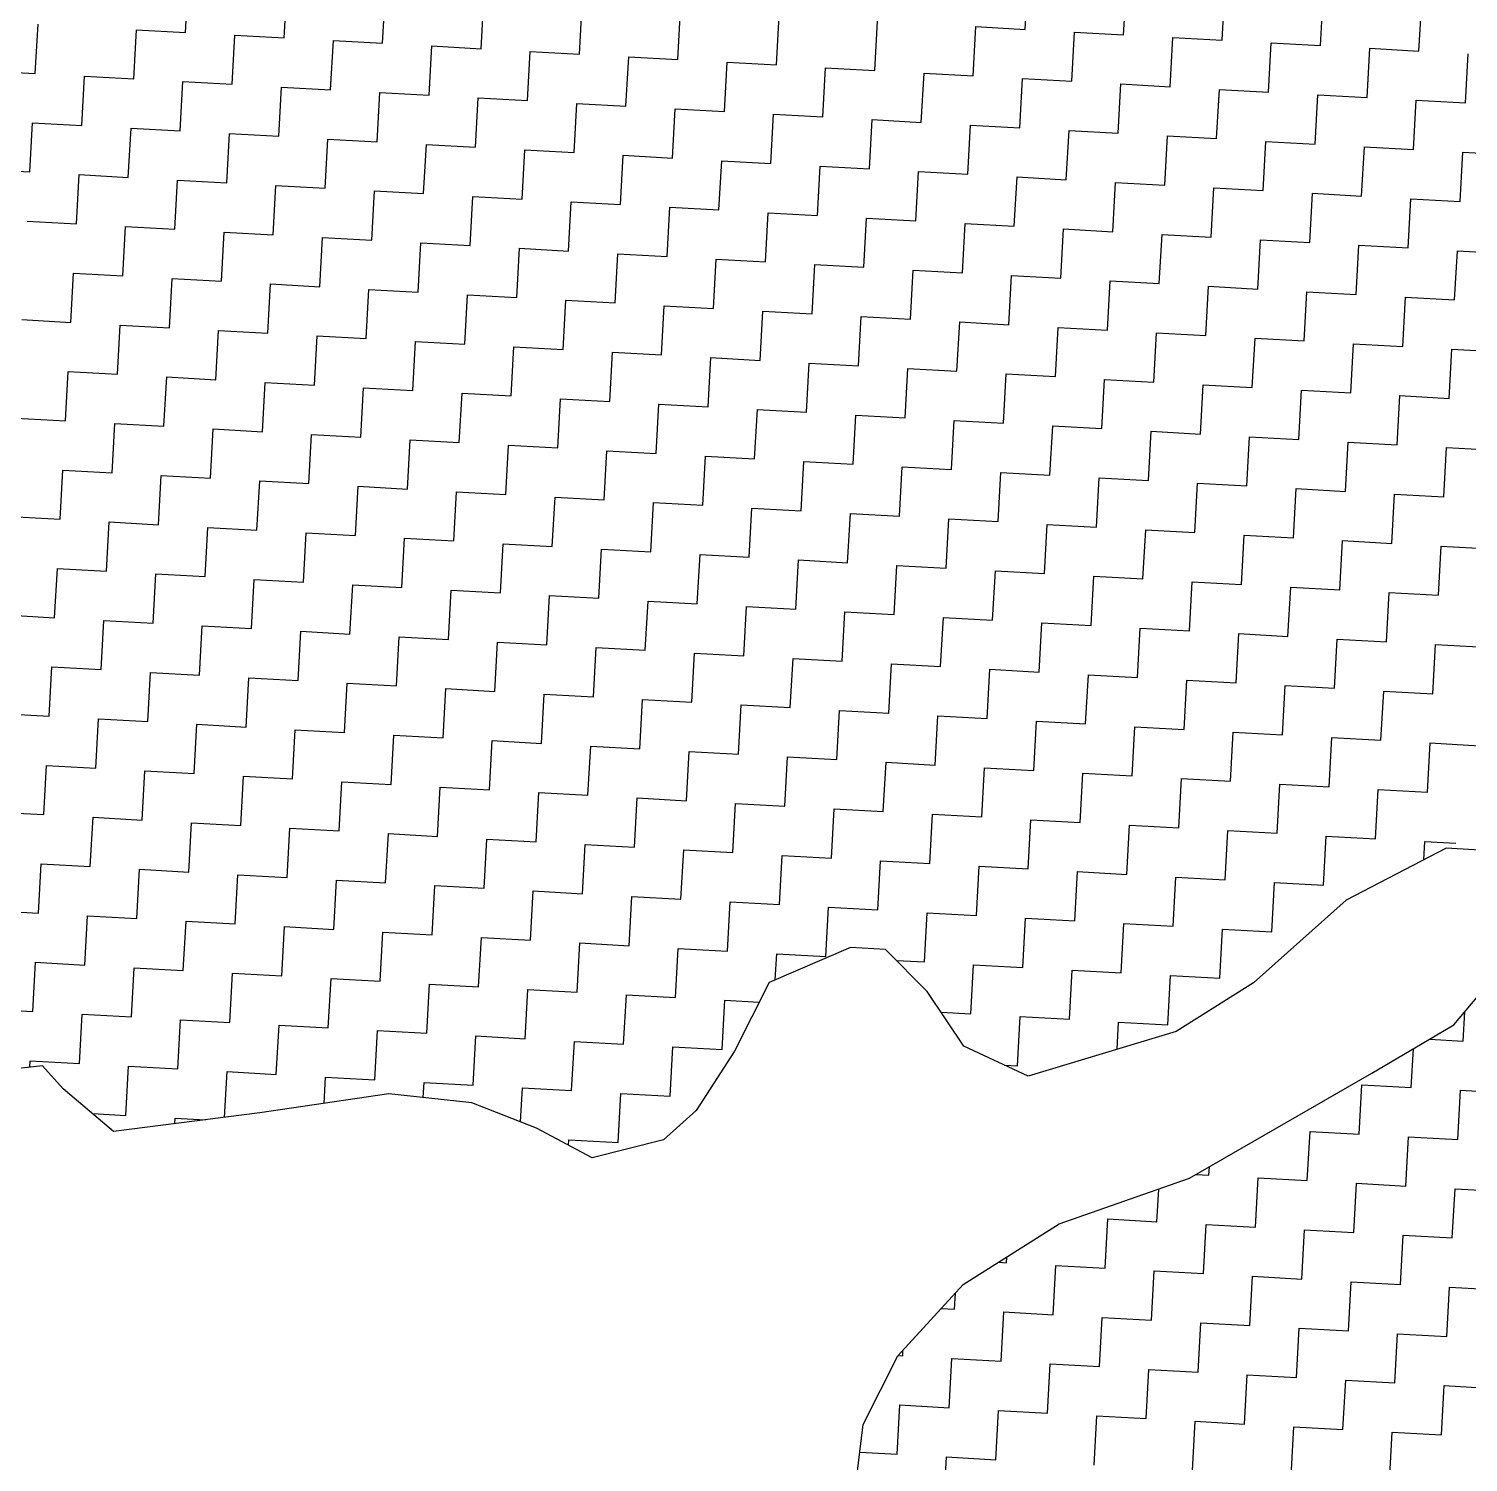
# Model space of a CAD drawing. Header units: metres. Extents: x 277693 to 280943, y 2038920 to 2043234.
# Drawn here: x 279825 to 280193.3, y 2040608.5 to 2040975.2 of the extents above; entities that cross this region are included whole.
import ezdxf

# ---------------------------------------------------------------- set-up
doc = ezdxf.new("R2010")
doc.units = ezdxf.units.M
doc.header["$MEASUREMENT"] = 0
doc.layers.add('POLY_HATCH', color=12, linetype='Continuous')

# ---------------------------------------------------------------- blocks, each defined once
blk = doc.blocks.new('344')
at = {"layer": 'POLY_HATCH', "linetype": 'Continuous'}
for p, q in [((279865.14, 2040974.32), (279865.84, 2040986.91)), ((279890.33, 2040972.93), (279891.03, 2040985.52)), ((280079.96, 2040975.1), (280080.65, 2040987.7)), ((280105.15, 2040973.71), (280105.84, 2040986.31)), ((279915.52, 2040971.54), (279916.22, 2040984.13)), ((279940.72, 2040970.15), (279941.41, 2040982.74)), ((280130.34, 2040972.32), (280131.04, 2040984.92)), ((280155.53, 2040970.93), (280156.23, 2040983.53)), ((280180.72, 2040969.55), (280181.42, 2040982.14)), ((279965.91, 2040968.76), (279966.6, 2040981.35)), ((279991.1, 2040967.37), (279991.79, 2040979.97)), ((280016.29, 2040965.98), (280016.98, 2040978.58)), ((279826.66, 2040963.81), (279827.36, 2040976.4)), ((279851.85, 2040962.42), (279852.55, 2040975.01)), ((279852.55, 2040975.01), (279865.14, 2040974.32)), ((280041.48, 2040964.59), (280042.17, 2040977.19)), ((280066.67, 2040963.2), (280067.36, 2040975.8)), ((280067.36, 2040975.8), (280079.96, 2040975.1)), ((280091.86, 2040961.81), (280092.55, 2040974.41)), ((280092.55, 2040974.41), (280105.15, 2040973.71)), ((279877.04, 2040961.03), (279877.74, 2040973.62)), ((279877.74, 2040973.62), (279890.33, 2040972.93)), ((279902.23, 2040959.64), (279902.93, 2040972.23)), ((279902.93, 2040972.23), (279915.52, 2040971.54)), ((279927.43, 2040958.25), (279928.12, 2040970.84)), ((279928.12, 2040970.84), (279940.72, 2040970.15)), ((280117.05, 2040960.42), (280117.75, 2040973.02)), ((280117.75, 2040973.02), (280130.34, 2040972.32)), ((280142.24, 2040959.03), (280142.94, 2040971.63)), ((280142.94, 2040971.63), (280155.53, 2040970.93)), ((279952.62, 2040956.86), (279953.31, 2040969.45)), ((279953.31, 2040969.45), (279965.91, 2040968.76)), ((279977.81, 2040955.47), (279978.5, 2040968.06)), ((279978.5, 2040968.06), (279991.1, 2040967.37)), ((280167.43, 2040957.64), (280168.13, 2040970.24)), ((280168.13, 2040970.24), (280180.72, 2040969.55)), ((280192.62, 2040956.26), (280193.32, 2040968.85)), ((279814.07, 2040964.5), (279826.66, 2040963.81)), ((280003, 2040954.08), (280003.69, 2040966.68)), ((280003.69, 2040966.68), (280016.29, 2040965.98)), ((280028.19, 2040952.69), (280028.88, 2040965.29)), ((280028.88, 2040965.29), (280041.48, 2040964.59)), ((280053.38, 2040951.3), (280054.07, 2040963.9)), ((280054.07, 2040963.9), (280066.67, 2040963.2)), ((279838.56, 2040950.52), (279839.26, 2040963.11)), ((279839.26, 2040963.11), (279851.85, 2040962.42)), ((279863.75, 2040949.13), (279864.45, 2040961.72)), ((279864.45, 2040961.72), (279877.04, 2040961.03)), ((279888.94, 2040947.74), (279889.64, 2040960.33)), ((279889.64, 2040960.33), (279902.23, 2040959.64)), ((280078.57, 2040949.91), (280079.26, 2040962.51)), ((280079.26, 2040962.51), (280091.86, 2040961.81)), ((280103.76, 2040948.52), (280104.46, 2040961.12)), ((280104.46, 2040961.12), (280117.05, 2040960.42)), ((280128.95, 2040947.13), (280129.65, 2040959.73)), ((280129.65, 2040959.73), (280142.24, 2040959.03)), ((279914.14, 2040946.35), (279914.83, 2040958.94)), ((279914.83, 2040958.94), (279927.43, 2040958.25)), ((279939.33, 2040944.96), (279940.02, 2040957.55)), ((279940.02, 2040957.55), (279952.62, 2040956.86)), ((279964.52, 2040943.57), (279965.21, 2040956.16)), ((279965.21, 2040956.16), (279977.81, 2040955.47)), ((280154.14, 2040945.74), (280154.84, 2040958.34)), ((280154.84, 2040958.34), (280167.43, 2040957.64)), ((280179.33, 2040944.35), (280180.03, 2040956.95)), ((280180.03, 2040956.95), (280192.62, 2040956.26)), ((279989.71, 2040942.18), (279990.4, 2040954.77)), ((279990.4, 2040954.77), (280003, 2040954.08)), ((280014.9, 2040940.79), (280015.59, 2040953.39)), ((280015.59, 2040953.39), (280028.19, 2040952.69)), ((279825.27, 2040938.61), (279825.97, 2040951.21)), ((279825.97, 2040951.21), (279838.56, 2040950.52)), ((279850.46, 2040937.23), (279851.16, 2040949.82)), ((279851.16, 2040949.82), (279863.75, 2040949.13)), ((279875.65, 2040935.84), (279876.35, 2040948.43)), ((279876.35, 2040948.43), (279888.94, 2040947.74)), ((280040.09, 2040939.4), (280040.78, 2040952)), ((280040.78, 2040952), (280053.38, 2040951.3)), ((280065.28, 2040938.01), (280065.97, 2040950.61)), ((280065.97, 2040950.61), (280078.57, 2040949.91)), ((280090.47, 2040936.62), (280091.17, 2040949.22)), ((280091.17, 2040949.22), (280103.76, 2040948.52)), ((279900.85, 2040934.45), (279901.54, 2040947.04)), ((279901.54, 2040947.04), (279914.14, 2040946.35)), ((279926.04, 2040933.06), (279926.73, 2040945.65)), ((279926.73, 2040945.65), (279939.33, 2040944.96)), ((280115.66, 2040935.23), (280116.36, 2040947.83)), ((280116.36, 2040947.83), (280128.95, 2040947.13)), ((280140.85, 2040933.84), (280141.55, 2040946.44)), ((280141.55, 2040946.44), (280154.14, 2040945.74)), ((280166.04, 2040932.45), (280166.74, 2040945.05)), ((280166.74, 2040945.05), (280179.33, 2040944.35)), ((279951.23, 2040931.67), (279951.92, 2040944.26)), ((279951.92, 2040944.26), (279964.52, 2040943.57)), ((279976.42, 2040930.28), (279977.11, 2040942.87)), ((279977.11, 2040942.87), (279989.71, 2040942.18)), ((280001.61, 2040928.89), (280002.3, 2040941.48)), ((280002.3, 2040941.48), (280014.9, 2040940.79)), ((280191.23, 2040931.06), (280191.93, 2040943.66)), ((280191.93, 2040943.66), (280204.52, 2040942.97)), ((279812.68, 2040939.31), (279825.27, 2040938.61)), ((279837.17, 2040925.32), (279837.87, 2040937.92)), ((279837.87, 2040937.92), (279850.46, 2040937.23)), ((280026.8, 2040927.5), (280027.49, 2040940.1)), ((280027.49, 2040940.1), (280040.09, 2040939.4)), ((280051.99, 2040926.11), (280052.68, 2040938.71)), ((280052.68, 2040938.71), (280065.28, 2040938.01)), ((279862.36, 2040923.94), (279863.06, 2040936.53)), ((279863.06, 2040936.53), (279875.65, 2040935.84)), ((279887.56, 2040922.55), (279888.25, 2040935.14)), ((279888.25, 2040935.14), (279900.85, 2040934.45)), ((279912.75, 2040921.16), (279913.44, 2040933.75)), ((279913.44, 2040933.75), (279926.04, 2040933.06)), ((280077.18, 2040924.72), (280077.88, 2040937.32)), ((280077.88, 2040937.32), (280090.47, 2040936.62)), ((280102.37, 2040923.33), (280103.07, 2040935.93)), ((280103.07, 2040935.93), (280115.66, 2040935.23)), ((280127.56, 2040921.94), (280128.26, 2040934.54)), ((280128.26, 2040934.54), (280140.85, 2040933.84)), ((279937.94, 2040919.77), (279938.63, 2040932.36)), ((279938.63, 2040932.36), (279951.23, 2040931.67)), ((279963.13, 2040918.38), (279963.82, 2040930.97)), ((279963.82, 2040930.97), (279976.42, 2040930.28)), ((280152.75, 2040920.55), (280153.45, 2040933.15)), ((280153.45, 2040933.15), (280166.04, 2040932.45)), ((280177.94, 2040919.16), (280178.64, 2040931.76)), ((280178.64, 2040931.76), (280191.23, 2040931.06)), ((279988.32, 2040916.99), (279989.01, 2040929.58)), ((279989.01, 2040929.58), (280001.61, 2040928.89)), ((280013.51, 2040915.6), (280014.2, 2040928.19)), ((280014.2, 2040928.19), (280026.8, 2040927.5)), ((280038.7, 2040914.21), (280039.39, 2040926.81)), ((280039.39, 2040926.81), (280051.99, 2040926.11)), ((279824.58, 2040926.02), (279837.17, 2040925.32)), ((279849.07, 2040912.03), (279849.77, 2040924.63)), ((279849.77, 2040924.63), (279862.36, 2040923.94)), ((279874.27, 2040910.65), (279874.96, 2040923.24)), ((279874.96, 2040923.24), (279887.56, 2040922.55)), ((280063.89, 2040912.82), (280064.59, 2040925.42)), ((280064.59, 2040925.42), (280077.18, 2040924.72)), ((280089.08, 2040911.43), (280089.78, 2040924.03)), ((280089.78, 2040924.03), (280102.37, 2040923.33)), ((279899.46, 2040909.26), (279900.15, 2040921.85)), ((279900.15, 2040921.85), (279912.75, 2040921.16)), ((279924.65, 2040907.87), (279925.34, 2040920.46)), ((279925.34, 2040920.46), (279937.94, 2040919.77)), ((279949.84, 2040906.48), (279950.53, 2040919.07)), ((279950.53, 2040919.07), (279963.13, 2040918.38)), ((280114.27, 2040910.04), (280114.97, 2040922.64)), ((280114.97, 2040922.64), (280127.56, 2040921.94)), ((280139.46, 2040908.65), (280140.16, 2040921.25)), ((280140.16, 2040921.25), (280152.75, 2040920.55)), ((280164.65, 2040907.26), (280165.35, 2040919.86)), ((280165.35, 2040919.86), (280177.94, 2040919.16)), ((279975.03, 2040905.09), (279975.72, 2040917.68)), ((279975.72, 2040917.68), (279988.32, 2040916.99)), ((280000.22, 2040903.7), (280000.91, 2040916.29)), ((280000.91, 2040916.29), (280013.51, 2040915.6)), ((280189.84, 2040905.87), (280190.54, 2040918.47)), ((280190.54, 2040918.47), (280203.13, 2040917.77)), ((279835.78, 2040900.13), (279836.48, 2040912.73)), ((279836.48, 2040912.73), (279849.07, 2040912.03)), ((280025.41, 2040902.31), (280026.1, 2040914.9)), ((280026.1, 2040914.9), (280038.7, 2040914.21)), ((280050.6, 2040900.92), (280051.3, 2040913.52)), ((280051.3, 2040913.52), (280063.89, 2040912.82)), ((280075.79, 2040899.53), (280076.49, 2040912.13)), ((280076.49, 2040912.13), (280089.08, 2040911.43)), ((279860.98, 2040898.74), (279861.67, 2040911.34)), ((279861.67, 2040911.34), (279874.27, 2040910.65)), ((279886.17, 2040897.36), (279886.86, 2040909.95)), ((279886.86, 2040909.95), (279899.46, 2040909.26)), ((279911.36, 2040895.97), (279912.05, 2040908.56)), ((279912.05, 2040908.56), (279924.65, 2040907.87)), ((280100.98, 2040898.14), (280101.68, 2040910.74)), ((280101.68, 2040910.74), (280114.27, 2040910.04)), ((280126.17, 2040896.75), (280126.87, 2040909.35)), ((280126.87, 2040909.35), (280139.46, 2040908.65)), ((280151.36, 2040895.36), (280152.06, 2040907.96)), ((280152.06, 2040907.96), (280164.65, 2040907.26)), ((279936.55, 2040894.58), (279937.24, 2040907.17)), ((279937.24, 2040907.17), (279949.84, 2040906.48)), ((279961.74, 2040893.19), (279962.43, 2040905.78)), ((279962.43, 2040905.78), (279975.03, 2040905.09)), ((279986.93, 2040891.8), (279987.62, 2040904.39)), ((279987.62, 2040904.39), (280000.22, 2040903.7)), ((280176.55, 2040893.97), (280177.25, 2040906.57)), ((280177.25, 2040906.57), (280189.84, 2040905.87)), ((279823.19, 2040900.83), (279835.78, 2040900.13)), ((280012.12, 2040890.41), (280012.81, 2040903)), ((280012.81, 2040903), (280025.41, 2040902.31)), ((280037.31, 2040889.02), (280038.01, 2040901.61)), ((280038.01, 2040901.61), (280050.6, 2040900.92)), ((279847.69, 2040886.84), (279848.38, 2040899.44)), ((279848.38, 2040899.44), (279860.98, 2040898.74)), ((279872.88, 2040885.45), (279873.57, 2040898.05)), ((279873.57, 2040898.05), (279886.17, 2040897.36)), ((280062.5, 2040887.63), (280063.2, 2040900.23)), ((280063.2, 2040900.23), (280075.79, 2040899.53)), ((280087.69, 2040886.24), (280088.39, 2040898.84)), ((280088.39, 2040898.84), (280100.98, 2040898.14)), ((280112.88, 2040884.85), (280113.58, 2040897.45)), ((280113.58, 2040897.45), (280126.17, 2040896.75)), ((279898.07, 2040884.07), (279898.76, 2040896.66)), ((279898.76, 2040896.66), (279911.36, 2040895.97)), ((279923.26, 2040882.68), (279923.95, 2040895.27)), ((279923.95, 2040895.27), (279936.55, 2040894.58)), ((279948.45, 2040881.29), (279949.14, 2040893.88)), ((279949.14, 2040893.88), (279961.74, 2040893.19)), ((280138.07, 2040883.46), (280138.77, 2040896.06)), ((280138.77, 2040896.06), (280151.36, 2040895.36)), ((280163.26, 2040882.07), (280163.96, 2040894.67)), ((280163.96, 2040894.67), (280176.55, 2040893.97)), ((280188.46, 2040880.68), (280189.15, 2040893.28)), ((280189.15, 2040893.28), (280201.75, 2040892.58)), ((279973.64, 2040879.9), (279974.33, 2040892.49)), ((279974.33, 2040892.49), (279986.93, 2040891.8)), ((279998.83, 2040878.51), (279999.52, 2040891.1)), ((279999.52, 2040891.1), (280012.12, 2040890.41)), ((280024.02, 2040877.12), (280024.72, 2040889.71)), ((280024.72, 2040889.71), (280037.31, 2040889.02)), ((279834.39, 2040874.94), (279835.09, 2040887.54)), ((279835.09, 2040887.54), (279847.69, 2040886.84)), ((279859.59, 2040873.55), (279860.28, 2040886.15)), ((279860.28, 2040886.15), (279872.88, 2040885.45)), ((280049.21, 2040875.73), (280049.91, 2040888.32)), ((280049.91, 2040888.32), (280062.5, 2040887.63)), ((280074.4, 2040874.34), (280075.1, 2040886.94)), ((280075.1, 2040886.94), (280087.69, 2040886.24)), ((279884.78, 2040872.16), (279885.47, 2040884.76)), ((279885.47, 2040884.76), (279898.07, 2040884.07)), ((279909.97, 2040870.78), (279910.66, 2040883.37)), ((279910.66, 2040883.37), (279923.26, 2040882.68)), ((280099.59, 2040872.95), (280100.29, 2040885.55)), ((280100.29, 2040885.55), (280112.88, 2040884.85)), ((280124.78, 2040871.56), (280125.48, 2040884.16)), ((280125.48, 2040884.16), (280138.07, 2040883.46)), ((280149.97, 2040870.17), (280150.67, 2040882.77)), ((280150.67, 2040882.77), (280163.26, 2040882.07)), ((279935.16, 2040869.39), (279935.85, 2040881.98)), ((279935.85, 2040881.98), (279948.45, 2040881.29)), ((279960.35, 2040868), (279961.04, 2040880.59)), ((279961.04, 2040880.59), (279973.64, 2040879.9)), ((279985.54, 2040866.61), (279986.23, 2040879.2)), ((279986.23, 2040879.2), (279998.83, 2040878.51)), ((280175.17, 2040868.78), (280175.86, 2040881.38)), ((280175.86, 2040881.38), (280188.46, 2040880.68)), ((279821.8, 2040875.64), (279834.39, 2040874.94)), ((280010.73, 2040865.22), (280011.43, 2040877.81)), ((280011.43, 2040877.81), (280024.02, 2040877.12)), ((280035.92, 2040863.83), (280036.62, 2040876.42)), ((280036.62, 2040876.42), (280049.21, 2040875.73)), ((280061.11, 2040862.44), (280061.81, 2040875.03)), ((280061.81, 2040875.03), (280074.4, 2040874.34)), ((279846.3, 2040861.65), (279846.99, 2040874.25)), ((279846.99, 2040874.25), (279859.59, 2040873.55)), ((279871.49, 2040860.26), (279872.18, 2040872.86)), ((279872.18, 2040872.86), (279884.78, 2040872.16)), ((279896.68, 2040858.87), (279897.37, 2040871.47)), ((279897.37, 2040871.47), (279909.97, 2040870.78)), ((280086.3, 2040861.05), (280087, 2040873.64)), ((280087, 2040873.64), (280099.59, 2040872.95)), ((280111.49, 2040859.66), (280112.19, 2040872.26)), ((280112.19, 2040872.26), (280124.78, 2040871.56)), ((279921.87, 2040857.49), (279922.56, 2040870.08)), ((279922.56, 2040870.08), (279935.16, 2040869.39)), ((279947.06, 2040856.1), (279947.75, 2040868.69)), ((279947.75, 2040868.69), (279960.35, 2040868)), ((280136.68, 2040858.27), (280137.38, 2040870.87)), ((280137.38, 2040870.87), (280149.97, 2040870.17)), ((280161.88, 2040856.88), (280162.57, 2040869.48)), ((280162.57, 2040869.48), (280175.17, 2040868.78)), ((280187.07, 2040855.49), (280187.76, 2040868.09)), ((280187.76, 2040868.09), (280200.36, 2040867.39)), ((279972.25, 2040854.71), (279972.94, 2040867.3)), ((279972.94, 2040867.3), (279985.54, 2040866.61)), ((279997.44, 2040853.32), (279998.14, 2040865.91)), ((279998.14, 2040865.91), (280010.73, 2040865.22)), ((280022.63, 2040851.93), (280023.33, 2040864.52)), ((280023.33, 2040864.52), (280035.92, 2040863.83)), ((279833.01, 2040849.75), (279833.7, 2040862.35)), ((279833.7, 2040862.35), (279846.3, 2040861.65)), ((279858.2, 2040848.36), (279858.89, 2040860.96)), ((279858.89, 2040860.96), (279871.49, 2040860.26)), ((280047.82, 2040850.54), (280048.52, 2040863.13)), ((280048.52, 2040863.13), (280061.11, 2040862.44)), ((280073.01, 2040849.15), (280073.71, 2040861.74)), ((280073.71, 2040861.74), (280086.3, 2040861.05)), ((280098.2, 2040847.76), (280098.9, 2040860.35)), ((280098.9, 2040860.35), (280111.49, 2040859.66)), ((279883.39, 2040846.97), (279884.08, 2040859.57)), ((279884.08, 2040859.57), (279896.68, 2040858.87)), ((279908.58, 2040845.58), (279909.27, 2040858.18)), ((279909.27, 2040858.18), (279921.87, 2040857.49)), ((279933.77, 2040844.19), (279934.46, 2040856.79)), ((279934.46, 2040856.79), (279947.06, 2040856.1)), ((280123.39, 2040846.37), (280124.09, 2040858.97)), ((280124.09, 2040858.97), (280136.68, 2040858.27)), ((280148.59, 2040844.98), (280149.28, 2040857.58)), ((280149.28, 2040857.58), (280161.88, 2040856.88)), ((279958.96, 2040842.81), (279959.65, 2040855.4)), ((279959.65, 2040855.4), (279972.25, 2040854.71)), ((279984.15, 2040841.42), (279984.84, 2040854.01)), ((279984.84, 2040854.01), (279997.44, 2040853.32)), ((280173.78, 2040843.59), (280174.47, 2040856.19)), ((280174.47, 2040856.19), (280187.07, 2040855.49)), ((279820.41, 2040850.45), (279833.01, 2040849.75)), ((279844.91, 2040836.46), (279845.6, 2040849.06)), ((279845.6, 2040849.06), (279858.2, 2040848.36)), ((280009.34, 2040840.03), (280010.04, 2040852.62)), ((280010.04, 2040852.62), (280022.63, 2040851.93)), ((280034.53, 2040838.64), (280035.23, 2040851.23)), ((280035.23, 2040851.23), (280047.82, 2040850.54)), ((280059.72, 2040837.25), (280060.42, 2040849.84)), ((280060.42, 2040849.84), (280073.01, 2040849.15)), ((279870.1, 2040835.07), (279870.79, 2040847.67)), ((279870.79, 2040847.67), (279883.39, 2040846.97)), ((279895.29, 2040833.68), (279895.98, 2040846.28)), ((279895.98, 2040846.28), (279908.58, 2040845.58)), ((280084.91, 2040835.86), (280085.61, 2040848.45)), ((280085.61, 2040848.45), (280098.2, 2040847.76)), ((280110.1, 2040834.47), (280110.8, 2040847.06)), ((280110.8, 2040847.06), (280123.39, 2040846.37)), ((280135.29, 2040833.08), (280135.99, 2040845.68)), ((280135.99, 2040845.68), (280148.59, 2040844.98)), ((279920.48, 2040832.29), (279921.17, 2040844.89)), ((279921.17, 2040844.89), (279933.77, 2040844.19)), ((279945.67, 2040830.9), (279946.36, 2040843.5)), ((279946.36, 2040843.5), (279958.96, 2040842.81)), ((279970.86, 2040829.52), (279971.55, 2040842.11)), ((279971.55, 2040842.11), (279984.15, 2040841.42)), ((280160.49, 2040831.69), (280161.18, 2040844.29)), ((280161.18, 2040844.29), (280173.78, 2040843.59)), ((280185.68, 2040830.3), (280186.37, 2040842.9)), ((280186.37, 2040842.9), (280198.97, 2040842.2)), ((279996.05, 2040828.13), (279996.75, 2040840.72)), ((279996.75, 2040840.72), (280009.34, 2040840.03)), ((280021.24, 2040826.74), (280021.94, 2040839.33)), ((280021.94, 2040839.33), (280034.53, 2040838.64)), ((280046.43, 2040825.35), (280047.13, 2040837.94)), ((280047.13, 2040837.94), (280059.72, 2040837.25)), ((279831.62, 2040824.56), (279832.31, 2040837.16)), ((279832.31, 2040837.16), (279844.91, 2040836.46)), ((279856.81, 2040823.17), (279857.5, 2040835.77)), ((279857.5, 2040835.77), (279870.1, 2040835.07)), ((279882, 2040821.78), (279882.69, 2040834.38)), ((279882.69, 2040834.38), (279895.29, 2040833.68)), ((280071.62, 2040823.96), (280072.32, 2040836.55)), ((280072.32, 2040836.55), (280084.91, 2040835.86)), ((280096.81, 2040822.57), (280097.51, 2040835.16)), ((280097.51, 2040835.16), (280110.1, 2040834.47)), ((279907.19, 2040820.39), (279907.88, 2040832.99)), ((279907.88, 2040832.99), (279920.48, 2040832.29)), ((279932.38, 2040819), (279933.07, 2040831.6)), ((279933.07, 2040831.6), (279945.67, 2040830.9)), ((280122, 2040821.18), (280122.7, 2040833.77)), ((280122.7, 2040833.77), (280135.29, 2040833.08)), ((280147.2, 2040819.79), (280147.89, 2040832.39)), ((280147.89, 2040832.39), (280160.49, 2040831.69)), ((280172.39, 2040818.4), (280173.08, 2040831)), ((280173.08, 2040831), (280185.68, 2040830.3)), ((279957.57, 2040817.61), (279958.26, 2040830.21)), ((279958.26, 2040830.21), (279970.86, 2040829.52)), ((279982.76, 2040816.23), (279983.46, 2040828.82)), ((279983.46, 2040828.82), (279996.05, 2040828.13)), ((280007.95, 2040814.84), (280008.65, 2040827.43)), ((280008.65, 2040827.43), (280021.24, 2040826.74)), ((279819.02, 2040825.26), (279831.62, 2040824.56)), ((279843.52, 2040811.27), (279844.21, 2040823.87)), ((279844.21, 2040823.87), (279856.81, 2040823.17)), ((280033.14, 2040813.45), (280033.84, 2040826.04)), ((280033.84, 2040826.04), (280046.43, 2040825.35)), ((280058.33, 2040812.06), (280059.03, 2040824.65)), ((280059.03, 2040824.65), (280071.62, 2040823.96)), ((280083.52, 2040810.67), (280084.22, 2040823.26)), ((280084.22, 2040823.26), (280096.81, 2040822.57)), ((279868.71, 2040809.88), (279869.4, 2040822.48)), ((279869.4, 2040822.48), (279882, 2040821.78)), ((279893.9, 2040808.49), (279894.59, 2040821.09)), ((279894.59, 2040821.09), (279907.19, 2040820.39)), ((279919.09, 2040807.1), (279919.78, 2040819.7)), ((279919.78, 2040819.7), (279932.38, 2040819)), ((280108.71, 2040809.28), (280109.41, 2040821.87)), ((280109.41, 2040821.87), (280122, 2040821.18)), ((280133.91, 2040807.89), (280134.6, 2040820.48)), ((280134.6, 2040820.48), (280147.2, 2040819.79)), ((279944.28, 2040805.71), (279944.97, 2040818.31)), ((279944.97, 2040818.31), (279957.57, 2040817.61)), ((279969.47, 2040804.32), (279970.17, 2040816.92)), ((279970.17, 2040816.92), (279982.76, 2040816.23)), ((280159.1, 2040806.5), (280159.79, 2040819.1)), ((280159.79, 2040819.1), (280172.39, 2040818.4)), ((280184.29, 2040805.11), (280184.98, 2040817.71)), ((280184.98, 2040817.71), (280197.58, 2040817.01)), ((279994.66, 2040802.94), (279995.36, 2040815.53)), ((279995.36, 2040815.53), (280007.95, 2040814.84)), ((280019.85, 2040801.55), (280020.55, 2040814.14)), ((280020.55, 2040814.14), (280033.14, 2040813.45)), ((280045.04, 2040800.16), (280045.74, 2040812.75)), ((280045.74, 2040812.75), (280058.33, 2040812.06)), ((279830.23, 2040799.37), (279830.92, 2040811.97)), ((279830.92, 2040811.97), (279843.52, 2040811.27)), ((279855.42, 2040797.98), (279856.11, 2040810.58)), ((279856.11, 2040810.58), (279868.71, 2040809.88)), ((279880.61, 2040796.59), (279881.3, 2040809.19)), ((279881.3, 2040809.19), (279893.9, 2040808.49)), ((280070.23, 2040798.77), (280070.93, 2040811.36)), ((280070.93, 2040811.36), (280083.52, 2040810.67)), ((280095.42, 2040797.38), (280096.12, 2040809.97)), ((280096.12, 2040809.97), (280108.71, 2040809.28)), ((280120.62, 2040795.99), (280121.31, 2040808.58)), ((280121.31, 2040808.58), (280133.91, 2040807.89)), ((279905.8, 2040795.2), (279906.49, 2040807.8)), ((279906.49, 2040807.8), (279919.09, 2040807.1)), ((279930.99, 2040793.81), (279931.68, 2040806.41)), ((279931.68, 2040806.41), (279944.28, 2040805.71)), ((279956.18, 2040792.42), (279956.88, 2040805.02)), ((279956.88, 2040805.02), (279969.47, 2040804.32)), ((280145.81, 2040794.6), (280146.5, 2040807.19)), ((280146.5, 2040807.19), (280159.1, 2040806.5)), ((280171, 2040793.21), (280171.69, 2040805.81)), ((280171.69, 2040805.81), (280184.29, 2040805.11)), ((279981.37, 2040791.03), (279982.07, 2040803.63)), ((279982.07, 2040803.63), (279994.66, 2040802.94)), ((280006.56, 2040789.65), (280007.26, 2040802.24)), ((280007.26, 2040802.24), (280019.85, 2040801.55)), ((279817.63, 2040800.07), (279830.23, 2040799.37)), ((279842.13, 2040786.08), (279842.82, 2040798.68)), ((279842.82, 2040798.68), (279855.42, 2040797.98)), ((280031.75, 2040788.26), (280032.45, 2040800.85)), ((280032.45, 2040800.85), (280045.04, 2040800.16)), ((280056.94, 2040786.87), (280057.64, 2040799.46)), ((280057.64, 2040799.46), (280070.23, 2040798.77)), ((280082.13, 2040785.48), (280082.83, 2040798.07)), ((280082.83, 2040798.07), (280095.42, 2040797.38)), ((279867.32, 2040784.69), (279868.01, 2040797.29)), ((279868.01, 2040797.29), (279880.61, 2040796.59)), ((279892.51, 2040783.3), (279893.2, 2040795.9)), ((279893.2, 2040795.9), (279905.8, 2040795.2)), ((279917.7, 2040781.91), (279918.39, 2040794.51)), ((279918.39, 2040794.51), (279930.99, 2040793.81)), ((280107.33, 2040784.09), (280108.02, 2040796.68)), ((280108.02, 2040796.68), (280120.62, 2040795.99)), ((280132.52, 2040782.7), (280133.21, 2040795.29)), ((280133.21, 2040795.29), (280145.81, 2040794.6)), ((280157.71, 2040781.31), (280158.4, 2040793.9)), ((280158.4, 2040793.9), (280171, 2040793.21)), ((279942.89, 2040780.52), (279943.59, 2040793.12)), ((279943.59, 2040793.12), (279956.18, 2040792.42)), ((279968.08, 2040779.13), (279968.78, 2040791.73)), ((279968.78, 2040791.73), (279981.37, 2040791.03)), ((279993.27, 2040777.74), (279993.97, 2040790.34)), ((279993.97, 2040790.34), (280006.56, 2040789.65)), ((280182.9, 2040779.92), (280183.59, 2040792.52)), ((280183.59, 2040792.52), (280196.19, 2040791.82)), ((279828.84, 2040774.18), (279829.53, 2040786.78)), ((279829.53, 2040786.78), (279842.13, 2040786.08)), ((280018.46, 2040776.36), (280019.16, 2040788.95)), ((280019.16, 2040788.95), (280031.75, 2040788.26)), ((280043.65, 2040774.97), (280044.35, 2040787.56)), ((280044.35, 2040787.56), (280056.94, 2040786.87)), ((279854.03, 2040772.79), (279854.72, 2040785.39)), ((279854.72, 2040785.39), (279867.32, 2040784.69)), ((279879.22, 2040771.4), (279879.91, 2040784)), ((279879.91, 2040784), (279892.51, 2040783.3)), ((280068.84, 2040773.58), (280069.54, 2040786.17)), ((280069.54, 2040786.17), (280082.13, 2040785.48)), ((280094.04, 2040772.19), (280094.73, 2040784.78)), ((280094.73, 2040784.78), (280107.33, 2040784.09)), ((280119.23, 2040770.8), (280119.92, 2040783.39)), ((280119.92, 2040783.39), (280132.52, 2040782.7)), ((279904.41, 2040770.01), (279905.1, 2040782.61)), ((279905.1, 2040782.61), (279917.7, 2040781.91)), ((279929.6, 2040768.62), (279930.3, 2040781.22)), ((279930.3, 2040781.22), (279942.89, 2040780.52)), ((279954.79, 2040767.23), (279955.49, 2040779.83)), ((279955.49, 2040779.83), (279968.08, 2040779.13)), ((280144.42, 2040769.41), (280145.11, 2040782)), ((280145.11, 2040782), (280157.71, 2040781.31)), ((280169.61, 2040768.02), (280170.3, 2040780.61)), ((280170.3, 2040780.61), (280182.9, 2040779.92)), ((279979.98, 2040765.84), (279980.68, 2040778.44)), ((279980.68, 2040778.44), (279993.27, 2040777.74)), ((280005.17, 2040764.45), (280005.87, 2040777.05)), ((280005.87, 2040777.05), (280018.46, 2040776.36)), ((280030.36, 2040763.07), (280031.06, 2040775.66)), ((280031.06, 2040775.66), (280043.65, 2040774.97)), ((279816.24, 2040774.87), (279828.84, 2040774.18)), ((279840.74, 2040760.89), (279841.43, 2040773.49)), ((279841.43, 2040773.49), (279854.03, 2040772.79)), ((279865.93, 2040759.5), (279866.62, 2040772.1)), ((279866.62, 2040772.1), (279879.22, 2040771.4)), ((280055.55, 2040761.68), (280056.25, 2040774.27)), ((280056.25, 2040774.27), (280068.84, 2040773.58)), ((280080.75, 2040760.29), (280081.44, 2040772.88)), ((280081.44, 2040772.88), (280094.04, 2040772.19)), ((279891.12, 2040758.11), (279891.81, 2040770.71)), ((279891.81, 2040770.71), (279904.41, 2040770.01)), ((279916.31, 2040756.72), (279917.01, 2040769.32)), ((279917.01, 2040769.32), (279929.6, 2040768.62)), ((280105.94, 2040758.9), (280106.63, 2040771.49)), ((280106.63, 2040771.49), (280119.23, 2040770.8)), ((280131.13, 2040757.51), (280131.82, 2040770.1)), ((280131.82, 2040770.1), (280144.42, 2040769.41)), ((280156.32, 2040756.12), (280157.01, 2040768.71)), ((280157.01, 2040768.71), (280169.61, 2040768.02)), ((279941.5, 2040755.33), (279942.2, 2040767.93)), ((279942.2, 2040767.93), (279954.79, 2040767.23)), ((279966.69, 2040753.94), (279967.39, 2040766.54)), ((279967.39, 2040766.54), (279979.98, 2040765.84)), ((279991.88, 2040752.55), (279992.58, 2040765.15)), ((279992.58, 2040765.15), (280005.17, 2040764.45)), ((280181.94, 2040762.61), (280182.2, 2040767.32)), ((280182.2, 2040767.32), (280190.18, 2040766.88)), ((279827.45, 2040748.99), (279828.14, 2040761.58)), ((279828.14, 2040761.58), (279840.74, 2040760.89)), ((280017.07, 2040751.16), (280017.77, 2040763.76)), ((280017.77, 2040763.76), (280030.36, 2040763.07)), ((280042.26, 2040749.78), (280042.96, 2040762.37)), ((280042.96, 2040762.37), (280055.55, 2040761.68)), ((280067.46, 2040748.39), (280068.15, 2040760.98)), ((280068.15, 2040760.98), (280080.75, 2040760.29)), ((279852.64, 2040747.6), (279853.33, 2040760.2)), ((279853.33, 2040760.2), (279865.93, 2040759.5)), ((279877.83, 2040746.21), (279878.52, 2040758.81)), ((279878.52, 2040758.81), (279891.12, 2040758.11)), ((279903.02, 2040744.82), (279903.72, 2040757.42)), ((279903.72, 2040757.42), (279916.31, 2040756.72)), ((280092.65, 2040747), (280093.34, 2040759.59)), ((280093.34, 2040759.59), (280105.94, 2040758.9)), ((280117.84, 2040745.61), (280118.53, 2040758.2)), ((280118.53, 2040758.2), (280131.13, 2040757.51)), ((279928.21, 2040743.43), (279928.91, 2040756.03)), ((279928.91, 2040756.03), (279941.5, 2040755.33)), ((279953.4, 2040742.04), (279954.1, 2040754.64)), ((279954.1, 2040754.64), (279966.69, 2040753.94)), ((279978.59, 2040740.65), (279979.29, 2040753.25)), ((279979.29, 2040753.25), (279991.88, 2040752.55)), ((280143.03, 2040744.22), (280143.72, 2040756.81)), ((280143.72, 2040756.81), (280156.32, 2040756.12)), ((279814.85, 2040749.68), (279827.45, 2040748.99)), ((280003.78, 2040739.26), (280004.48, 2040751.86)), ((280004.48, 2040751.86), (280017.07, 2040751.16)), ((280028.97, 2040737.87), (280029.67, 2040750.47)), ((280029.67, 2040750.47), (280042.26, 2040749.78)), ((279839.35, 2040735.7), (279840.04, 2040748.29)), ((279840.04, 2040748.29), (279852.64, 2040747.6)), ((279864.54, 2040734.31), (279865.23, 2040746.91)), ((279865.23, 2040746.91), (279877.83, 2040746.21)), ((280054.17, 2040736.49), (280054.86, 2040749.08)), ((280054.86, 2040749.08), (280067.46, 2040748.39)), ((280079.36, 2040735.1), (280080.05, 2040747.69)), ((280080.05, 2040747.69), (280092.65, 2040747)), ((280104.55, 2040733.71), (280105.24, 2040746.3)), ((280105.24, 2040746.3), (280117.84, 2040745.61)), ((279889.73, 2040732.92), (279890.43, 2040745.52)), ((279890.43, 2040745.52), (279903.02, 2040744.82)), ((279914.92, 2040731.53), (279915.62, 2040744.13)), ((279915.62, 2040744.13), (279928.21, 2040743.43)), ((279940.11, 2040730.14), (279940.81, 2040742.74)), ((279940.81, 2040742.74), (279953.4, 2040742.04)), ((280129.74, 2040732.32), (280130.43, 2040744.91)), ((280130.43, 2040744.91), (280143.03, 2040744.22)), ((279965.3, 2040728.75), (279966, 2040741.35)), ((279966, 2040741.35), (279978.59, 2040740.65)), ((279990.49, 2040727.36), (279991.19, 2040739.96)), ((279991.19, 2040739.96), (280003.78, 2040739.26)), ((280016.01, 2040731.87), (280016.38, 2040738.57)), ((280016.38, 2040738.57), (280028.97, 2040737.87)), ((279826.06, 2040723.8), (279826.75, 2040736.39)), ((279826.75, 2040736.39), (279839.35, 2040735.7)), ((279851.25, 2040722.41), (279851.94, 2040735)), ((279851.94, 2040735), (279864.54, 2040734.31)), ((280047.02, 2040736.88), (280054.17, 2040736.49)), ((280066.07, 2040723.19), (280066.76, 2040735.79)), ((280066.76, 2040735.79), (280079.36, 2040735.1)), ((279876.44, 2040721.02), (279877.14, 2040733.62)), ((279877.14, 2040733.62), (279889.73, 2040732.92)), ((279901.63, 2040719.63), (279902.33, 2040732.23)), ((279902.33, 2040732.23), (279914.92, 2040731.53)), ((280091.26, 2040721.81), (280091.95, 2040734.4)), ((280091.95, 2040734.4), (280104.55, 2040733.71)), ((280116.45, 2040720.42), (280117.14, 2040733.01)), ((280117.14, 2040733.01), (280129.74, 2040732.32)), ((279926.82, 2040718.24), (279927.52, 2040730.84)), ((279927.52, 2040730.84), (279940.11, 2040730.14)), ((279952.01, 2040716.85), (279952.71, 2040729.45)), ((279952.71, 2040729.45), (279965.3, 2040728.75)), ((279977.2, 2040715.46), (279977.9, 2040728.06)), ((279977.9, 2040728.06), (279990.49, 2040727.36)), ((279813.46, 2040724.49), (279826.06, 2040723.8)), ((280002.39, 2040714.07), (280003.09, 2040726.67)), ((280003.09, 2040726.67), (280011.92, 2040726.18)), ((279837.96, 2040710.51), (279838.65, 2040723.1)), ((279838.65, 2040723.1), (279851.25, 2040722.41)), ((279863.15, 2040709.12), (279863.84, 2040721.71)), ((279863.84, 2040721.71), (279876.44, 2040721.02)), ((279888.34, 2040707.73), (279889.04, 2040720.33)), ((279889.04, 2040720.33), (279901.63, 2040719.63)), ((280058.48, 2040723.61), (280066.07, 2040723.19)), ((280077.97, 2040709.9), (280078.66, 2040722.5)), ((280078.66, 2040722.5), (280091.26, 2040721.81)), ((280103.47, 2040714.13), (280103.85, 2040721.11)), ((280103.85, 2040721.11), (280116.45, 2040720.42)), ((280192.02, 2040716.25), (280192.43, 2040723.7)), ((279913.53, 2040706.34), (279914.23, 2040718.94)), ((279914.23, 2040718.94), (279926.82, 2040718.24)), ((279938.72, 2040704.95), (279939.42, 2040717.55)), ((279939.42, 2040717.55), (279952.01, 2040716.85)), ((280183.41, 2040716.72), (280192.02, 2040716.25)), ((279963.91, 2040703.56), (279964.61, 2040716.16)), ((279964.61, 2040716.16), (279977.2, 2040715.46)), ((279989.1, 2040702.17), (279989.8, 2040714.77)), ((279989.8, 2040714.77), (280002.39, 2040714.07)), ((280178.73, 2040704.35), (280179.28, 2040714.29)), ((279825.27, 2040709.57), (279825.36, 2040711.2)), ((279825.36, 2040711.2), (279837.96, 2040710.51)), ((279849.86, 2040697.22), (279850.55, 2040709.81)), ((279850.55, 2040709.81), (279863.15, 2040709.12)), ((280074.69, 2040710.09), (280077.97, 2040709.9)), ((279875.1, 2040696.7), (279875.75, 2040708.42)), ((279875.75, 2040708.42), (279888.34, 2040707.73)), ((279900.56, 2040700.3), (279900.94, 2040707.04)), ((279900.94, 2040707.04), (279913.53, 2040706.34)), ((279925.92, 2040701.82), (279926.13, 2040705.65)), ((279926.13, 2040705.65), (279938.72, 2040704.95)), ((279950.84, 2040695.55), (279951.32, 2040704.26)), ((279951.32, 2040704.26), (279963.91, 2040703.56)), ((279975.81, 2040690.27), (279976.51, 2040702.87)), ((279976.51, 2040702.87), (279989.1, 2040702.17)), ((280165.44, 2040692.45), (280166.13, 2040705.04)), ((280166.13, 2040705.04), (280178.73, 2040704.35)), ((280190.63, 2040691.06), (280191.33, 2040703.65)), ((280191.33, 2040703.65), (280203.92, 2040702.96)), ((279841.29, 2040697.69), (279849.86, 2040697.22)), ((279862.38, 2040695.11), (279862.46, 2040696.52)), ((279862.46, 2040696.52), (279870.24, 2040696.09)), ((279963.14, 2040689.58), (279963.22, 2040690.97)), ((279963.22, 2040690.97), (279975.81, 2040690.27)), ((280152.15, 2040680.55), (280152.84, 2040693.14)), ((280152.84, 2040693.14), (280165.44, 2040692.45)), ((280177.34, 2040679.16), (280178.04, 2040691.75)), ((280178.04, 2040691.75), (280190.63, 2040691.06)), ((280126.96, 2040681.94), (280127.08, 2040684.08)), ((280123.67, 2040682.12), (280126.96, 2040681.94)), ((280138.86, 2040668.65), (280139.55, 2040681.24)), ((280139.55, 2040681.24), (280152.15, 2040680.55)), ((280164.05, 2040667.26), (280164.74, 2040679.85)), ((280164.74, 2040679.85), (280177.34, 2040679.16)), ((280113.67, 2040670.03), (280114.13, 2040678.39)), ((280189.24, 2040665.87), (280189.94, 2040678.46)), ((280189.94, 2040678.46), (280202.53, 2040677.77)), ((280100.38, 2040658.13), (280101.07, 2040670.73)), ((280101.07, 2040670.73), (280113.67, 2040670.03)), ((280125.57, 2040656.74), (280126.26, 2040669.34)), ((280126.26, 2040669.34), (280138.86, 2040668.65)), ((280150.76, 2040655.36), (280151.45, 2040667.95)), ((280151.45, 2040667.95), (280164.05, 2040667.26)), ((280175.95, 2040653.97), (280176.65, 2040666.56)), ((280176.65, 2040666.56), (280189.24, 2040665.87)), ((280073.14, 2040659.64), (280075.19, 2040659.52)), ((280075.19, 2040659.52), (280075.27, 2040660.98)), ((280087.09, 2040646.23), (280087.78, 2040658.83)), ((280087.78, 2040658.83), (280100.38, 2040658.13)), ((280112.28, 2040644.84), (280112.97, 2040657.44)), ((280112.97, 2040657.44), (280125.57, 2040656.74)), ((280137.47, 2040643.45), (280138.16, 2040656.05)), ((280138.16, 2040656.05), (280150.76, 2040655.36)), ((280162.66, 2040642.07), (280163.36, 2040654.66)), ((280163.36, 2040654.66), (280175.95, 2040653.97)), ((280061.9, 2040647.62), (280062.13, 2040651.75)), ((280187.85, 2040640.68), (280188.55, 2040653.27)), ((280188.55, 2040653.27), (280201.14, 2040652.58)), ((280058.5, 2040647.81), (280061.9, 2040647.62)), ((280073.8, 2040634.33), (280074.49, 2040646.93)), ((280074.49, 2040646.93), (280087.09, 2040646.23)), ((280098.99, 2040632.94), (280099.68, 2040645.54)), ((280099.68, 2040645.54), (280112.28, 2040644.84)), ((280124.18, 2040631.55), (280124.87, 2040644.15)), ((280124.87, 2040644.15), (280137.47, 2040643.45)), ((280149.37, 2040630.16), (280150.07, 2040642.76)), ((280150.07, 2040642.76), (280162.66, 2040642.07)), ((280174.56, 2040628.78), (280175.26, 2040641.37)), ((280175.26, 2040641.37), (280187.85, 2040640.68)), ((280047.42, 2040635.79), (280048.61, 2040635.72)), ((280048.61, 2040635.72), (280048.69, 2040637.16)), ((280060.51, 2040622.43), (280061.2, 2040635.03)), ((280061.2, 2040635.03), (280073.8, 2040634.33)), ((280085.7, 2040621.04), (280086.39, 2040633.64)), ((280086.39, 2040633.64), (280098.99, 2040632.94)), ((280110.89, 2040619.65), (280111.58, 2040632.25)), ((280111.58, 2040632.25), (280124.18, 2040631.55)), ((280136.08, 2040618.26), (280136.78, 2040630.86)), ((280136.78, 2040630.86), (280149.37, 2040630.16)), ((280161.27, 2040616.87), (280161.97, 2040629.47)), ((280161.97, 2040629.47), (280174.56, 2040628.78)), ((280186.46, 2040615.49), (280187.16, 2040628.08)), ((280187.16, 2040628.08), (280199.75, 2040627.39)), ((280047.22, 2040610.53), (280047.91, 2040623.13)), ((280047.91, 2040623.13), (280060.51, 2040622.43)), ((280072.41, 2040609.14), (280073.1, 2040621.74)), ((280073.1, 2040621.74), (280085.7, 2040621.04)), ((280097.6, 2040607.75), (280098.29, 2040620.35)), ((280098.29, 2040620.35), (280110.89, 2040619.65)), ((280122.79, 2040606.36), (280123.49, 2040618.96)), ((280123.49, 2040618.96), (280136.08, 2040618.26)), ((280147.98, 2040604.97), (280148.68, 2040617.57)), ((280148.68, 2040617.57), (280161.27, 2040616.87)), ((280173.17, 2040603.58), (280173.87, 2040616.18)), ((280173.87, 2040616.18), (280186.46, 2040615.49)), ((280037.61, 2040611.06), (280047.22, 2040610.53)), ((280059.12, 2040597.24), (280059.81, 2040609.84)), ((280059.81, 2040609.84), (280072.41, 2040609.14))]:
    blk.add_line(p, q, dxfattribs=at)
at = {"layer": 'POLY_HATCH'}
for p, q in [((280187.64, 2040765.57), (280162.12, 2040752.33)), ((280197.76, 2040765.01), (280187.64, 2040765.57)), ((280162.12, 2040752.33), (280138.41, 2040731.12)), ((280035.24, 2040740.19), (280014.46, 2040731.2)), ((280044.23, 2040739.69), (280035.24, 2040740.19)), ((280054.9, 2040728.96), (280044.23, 2040739.69)), ((280189.66, 2040720.41), (280204.13, 2040737.63)), ((280014.46, 2040731.2), (280005.6, 2040713.66)), ((280064.27, 2040714.93), (280054.9, 2040728.96)), ((280138.41, 2040731.12), (280118.57, 2040718.7)), ((280168.69, 2040708.05), (280189.66, 2040720.41)), ((280118.57, 2040718.7), (280080.75, 2040707.27)), ((280005.6, 2040713.66), (279995.75, 2040698.44)), ((280080.75, 2040707.27), (280064.27, 2040714.93)), ((279828.47, 2040709.92), (279814.86, 2040708.42)), ((279833.78, 2040703.99), (279828.47, 2040709.92)), ((280121.97, 2040681.13), (280168.69, 2040708.05)), ((279846.7, 2040693.14), (279833.78, 2040703.99)), ((279917.1, 2040702.78), (279884.15, 2040697.84)), ((279938.39, 2040700.48), (279917.1, 2040702.78)), ((279954.93, 2040693.93), (279938.39, 2040700.48)), ((279995.75, 2040698.44), (279987.45, 2040691.01)), ((279884.15, 2040697.84), (279846.7, 2040693.14)), ((279969.16, 2040686.39), (279954.93, 2040693.93)), ((279987.45, 2040691.01), (279969.16, 2040686.39)), ((280088.64, 2040669.46), (280121.97, 2040681.13)), ((280064.12, 2040653.92), (280088.64, 2040669.46)), ((280047.34, 2040635.69), (280064.12, 2040653.92)), ((280038.48, 2040618.16), (280047.34, 2040635.69)), ((280036.43, 2040601.38), (280038.48, 2040618.16))]:
    blk.add_line(p, q, dxfattribs=at)

msp = doc.modelspace()

# ---------------------------------------------------------------- block references
msp.add_blockref('344', (0, 0))

doc.saveas('drawing.dxf')
